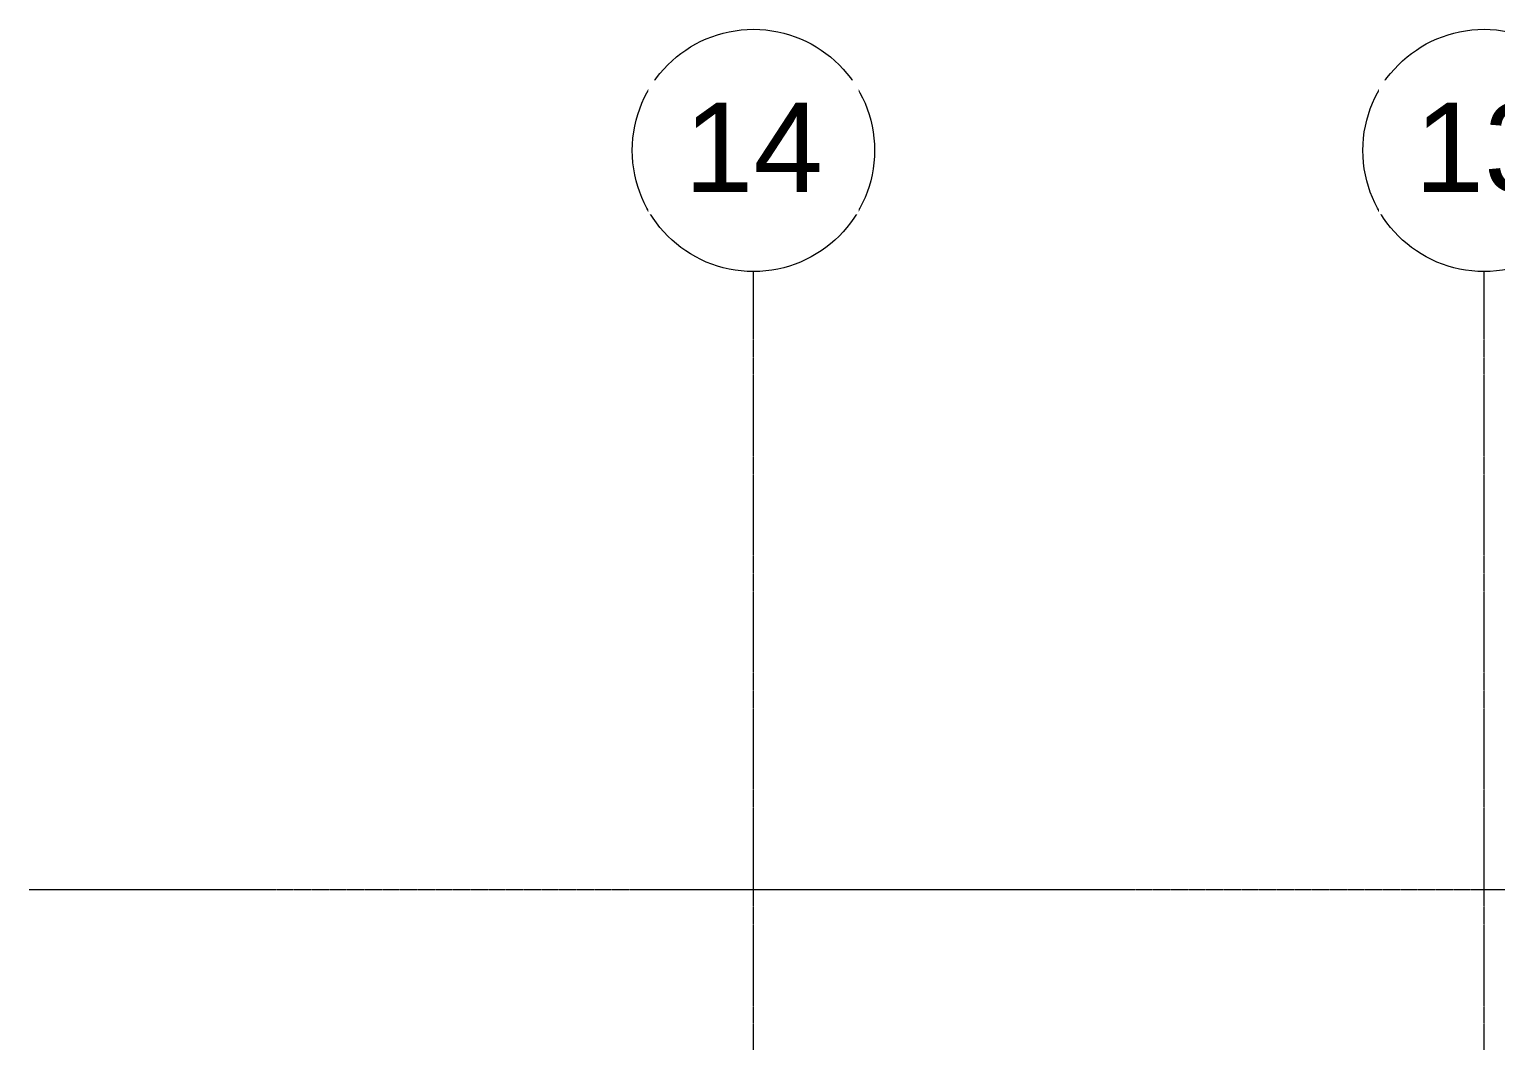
# Model space of a CAD drawing. Header units: inches. Extents: x 20616 to 28758, y -265 to 853.
# Drawn here: x 23899 to 24480, y 269 to 670 of the extents above; entities that cross this region are included whole.
import ezdxf

# ---------------------------------------------------------------- set-up
doc = ezdxf.new("R2010")
doc.units = ezdxf.units.IN
doc.header["$MEASUREMENT"] = 0
doc.linetypes.add('Grid Line 1_2_', pattern=[0.875, 0.5, -0.125, 0.125, -0.125])
for name, color, linetype, lineweight in [('A-FLOR-LEVL', 51, 'Continuous', 9), ('S-GRID', 1, 'Continuous', 9), ('S-GRID-IDEN', 1, 'Continuous', 9)]:
    doc.layers.add(name, color=color, linetype=linetype, lineweight=lineweight)
doc.styles.add('Arial_1', font='arial.ttf', dxfattribs={"height": 35.407186})

# ---------------------------------------------------------------- blocks, each defined once
blk = doc.blocks.new('Grid - Grid Head - Circle-14747-Section 8')
at = {"layer": 'S-GRID-IDEN'}
blk.add_circle((-22796.39, 621.76), 48, dxfattribs=at)

msp = doc.modelspace()

# ---------------------------------------------------------------- linework, layer by layer
at = {"layer": 'A-FLOR-LEVL', "linetype": 'Grid Line 1_2_'}
msp.add_line((23899.23414, 328.82637), (28709.59877, 328.82637), dxfattribs=at)
at = {"layer": 'S-GRID', "linetype": 'Grid Line 1_2_'}
for p, q in [((24186.16757, -132), (24186.16757, 573.76478)), ((24475.66757, -132), (24475.66757, 573.76478))]:
    msp.add_line(p, q, dxfattribs=at)

# ---------------------------------------------------------------- block references
at = {"layer": 'S-GRID-IDEN'}
for p in [(46982.5578, 0), (47272.0578, 0)]:
    msp.add_blockref('Grid - Grid Head - Circle-14747-Section 8', p, dxfattribs=at)

# ---------------------------------------------------------------- next in the draw order: texts
at = {"layer": 'S-GRID-IDEN', "char_height": 35.407186, "width": 65.664, "attachment_point": 2, "line_spacing_factor": 0.938532, "style": 'Arial_1', "bg_fill": 3, "box_fill_scale": 1.25, "bg_fill_color": 0, "bg_fill_transparency": 0}
for s, insert in [('14', (24186.15834, 640.63852)), ('13', (24475.65834, 640.63852))]:
    msp.add_mtext(s, dxfattribs=dict(at, insert=insert))

doc.saveas('drawing.dxf')
